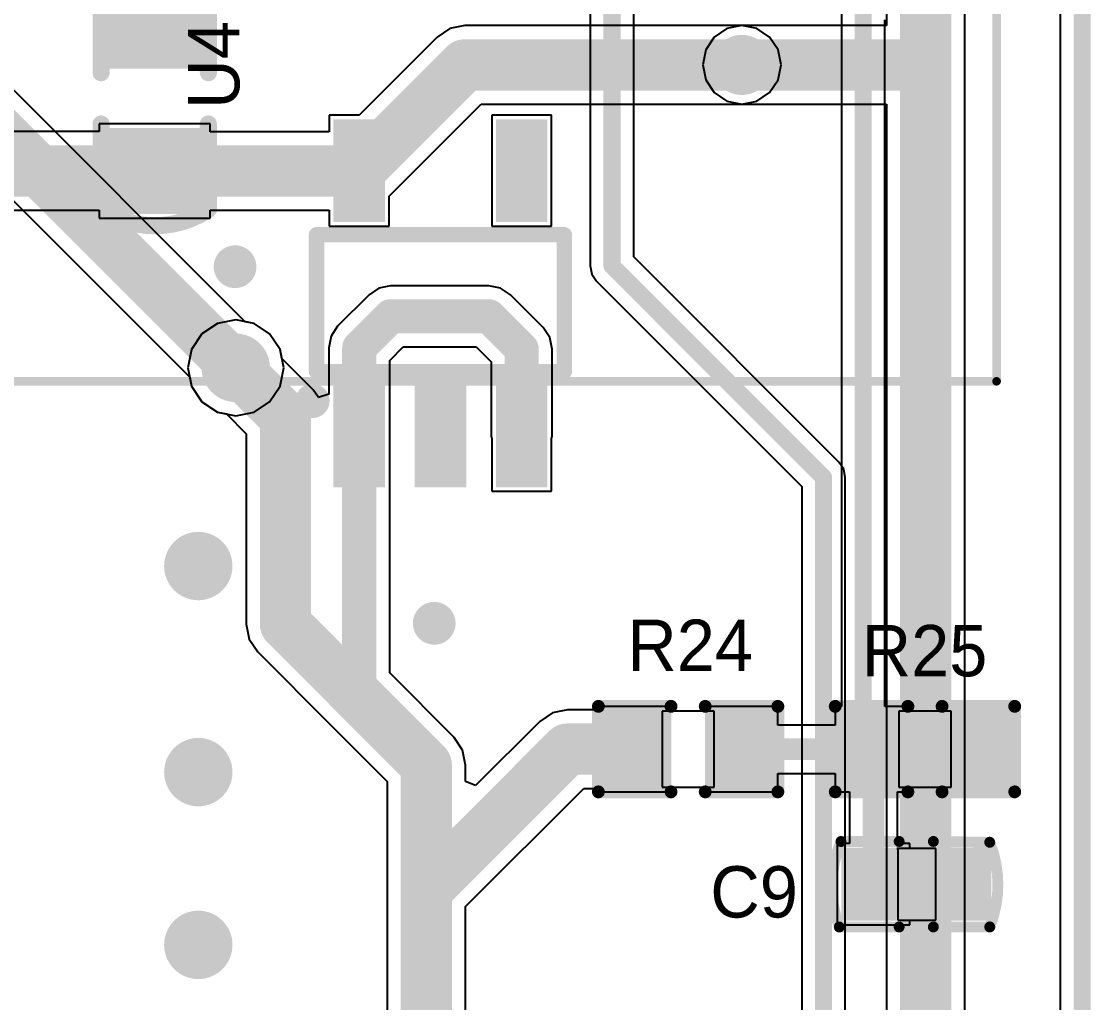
# Model space of a CAD drawing. Extents: x 10.58 to 11.54, y 9.91 to 15.27.
# Drawn here: x 10.9284 to 11.421, y 12.0208 to 12.4725 of the extents above; entities that cross this region are included whole.
import ezdxf

# ---------------------------------------------------------------- set-up
doc = ezdxf.new("R2010")
doc.units = 0
doc.layers.get('0').update_dxf_attribs({"linetype": 'CONTINUOUS'})
for name, color, linetype in [('BOTTOMLAYER', 5, 'CONTINUOUS'), ('BOTTOMSOLDER', 6, 'CONTINUOUS'), ('KEEPOUTLAYER', 6, 'CONTINUOUS'), ('MULTILAYER', 9, 'CONTINUOUS'), ('TOPLAYER', 1, 'CONTINUOUS'), ('TOPOVERLAY', 2, 'CONTINUOUS'), ('TOPPASTE', 8, 'CONTINUOUS'), ('TOPSOLDER', 216, 'CONTINUOUS'), ('VIAHOLELAYER', 16, 'CONTINUOUS')]:
    doc.layers.add(name, color=color, linetype=linetype)

# ---------------------------------------------------------------- blocks, each defined once
blk = doc.blocks.new('C_0603_19')
at = {"layer": 'TOPLAYER'}
for points in [[(-0.017717, -0.019685), (-0.017717, 0.019685), (-0.049213, -0.019685), (-0.049213, 0.019685)], [(0.049213, -0.019685), (0.049213, 0.019685), (0.017717, -0.019685), (0.017717, 0.019685)]]:
    blk.add_solid(points, dxfattribs=at)
at = {"layer": 'TOPOVERLAY', "const_width": 0.007874}
for points in [[(-0.051181, -0.024708, -0.302775), (-0.051181, 0.024708)], [(0.051181, 0.024708, -0.302775), (0.051181, -0.024708)]]:
    blk.add_lwpolyline(points, format="xyb", dxfattribs=at)
at = {"layer": 'TOPOVERLAY', "const_width": 0.003937}
for points in [[(-0.05315, 0.024708, 1), (-0.049213, 0.024708, 1)], [(-0.05315, 0.024708, 1), (-0.049213, 0.024708, 1)], [(-0.01378, 0.024708, 1), (-0.009843, 0.024708, 1)], [(0.009843, 0.024708, 1), (0.01378, 0.024708, 1)], [(0.049213, 0.024708, 1), (0.05315, 0.024708, 1)], [(0.049213, 0.024708, 1), (0.05315, 0.024708, 1)], [(-0.05315, -0.024708, 1), (-0.049213, -0.024708, 1)], [(-0.05315, -0.024708, 1), (-0.049213, -0.024708, 1)], [(-0.01378, -0.024708, 1), (-0.009843, -0.024708, 1)], [(0.009843, -0.024708, 1), (0.01378, -0.024708, 1)], [(0.049213, -0.024708, 1), (0.05315, -0.024708, 1)], [(0.049213, -0.024708, 1), (0.05315, -0.024708, 1)]]:
    blk.add_lwpolyline(points, format="xyb", close=True, dxfattribs=at)
at = {"layer": 'TOPOVERLAY', "const_width": 0.007874}
for points in [[(-0.011811, 0.024708), (-0.051181, 0.024708)], [(0.051181, 0.024708), (0.011811, 0.024708)], [(-0.011811, -0.024708), (-0.051181, -0.024708)], [(0.051181, -0.024708), (0.011811, -0.024708)]]:
    blk.add_lwpolyline(points, dxfattribs=at)
at = {"layer": 'TOPPASTE'}
for points in [[(-0.017717, -0.019685), (-0.017717, 0.019685), (-0.049213, -0.019685), (-0.049213, 0.019685)], [(0.049213, -0.019685), (0.049213, 0.019685), (0.017717, -0.019685), (0.017717, 0.019685)]]:
    blk.add_solid(points, dxfattribs=at)
at = {"layer": 'TOPSOLDER'}
for points in [[(-0.013717, -0.023685), (-0.013717, 0.023685), (-0.053213, -0.023685), (-0.053213, 0.023685)], [(0.053213, -0.023685), (0.053213, 0.023685), (0.013717, -0.023685), (0.013717, 0.023685)]]:
    blk.add_solid(points, dxfattribs=at)
blk = doc.blocks.new('C_0402_22')
at = {"layer": 'TOPLAYER'}
for p, q in [((0.008518, 0.0165), (-0.008982, 0.0165)), ((-0.008982, 0.0165), (-0.008982, -0.0165)), ((0.008518, -0.016), (0.008518, 0.0165)), ((-0.008982, -0.0165), (0.009018, -0.0165)), ((0.009018, -0.0165), (0.008518, -0.016))]:
    blk.add_line(p, q, dxfattribs=at)
for points in [[(-0.00884, -0.012795), (-0.00884, 0.012795), (-0.030494, -0.012795), (-0.030494, 0.012795)], [(0.03053, -0.012795), (0.03053, 0.012795), (0.008876, -0.012795), (0.008876, 0.012795)]]:
    blk.add_solid(points, dxfattribs=at)
at = {"layer": 'TOPOVERLAY', "const_width": 0.005}
for points in [[(-0.03382, -0.019341, -0.193022), (-0.033854, 0.01965)], [(0.035464, 0.019716, -0.191665), (0.034708, -0.019637)]]:
    blk.add_lwpolyline(points, format="xyb", dxfattribs=at)
at = {"layer": 'TOPOVERLAY', "const_width": 0.0025}
for points in [[(-0.035104, 0.01965, 1), (-0.032604, 0.01965, 1)], [(-0.03509, 0.019685, 1), (-0.03259, 0.019685, 1)], [(-0.009106, 0.019685, 1), (-0.006606, 0.019685, 1)], [(0.006642, 0.019685, 1), (0.009142, 0.019685, 1)], [(0.034214, 0.019716, 1), (0.036714, 0.019716, 1)], [(0.034225, 0.019685, 1), (0.036726, 0.019685, 1)], [(-0.03509, -0.019291, 1), (-0.03259, -0.019291, 1)], [(-0.03507, -0.019341, 1), (-0.03257, -0.019341, 1)], [(-0.009106, -0.019685, 1), (-0.006606, -0.019685, 1)], [(0.006642, -0.019685, 1), (0.009142, -0.019685, 1)], [(0.033438, -0.019685, 1), (0.035938, -0.019685, 1)], [(0.033458, -0.019637, 1), (0.035958, -0.019637, 1)]]:
    blk.add_lwpolyline(points, format="xyb", close=True, dxfattribs=at)
at = {"layer": 'TOPOVERLAY', "const_width": 0.005}
for points in [[(-0.007856, 0.019685), (-0.03384, 0.019685)], [(0.035476, 0.019685), (0.007892, 0.019685)], [(-0.007856, -0.019685), (-0.03384, -0.019291)], [(0.034688, -0.019685), (0.007892, -0.019685)]]:
    blk.add_lwpolyline(points, dxfattribs=at)
at = {"layer": 'TOPPASTE'}
for points in [[(-0.00884, -0.012795), (-0.00884, 0.012795), (-0.030494, -0.012795), (-0.030494, 0.012795)], [(0.03053, -0.012795), (0.03053, 0.012795), (0.008876, -0.012795), (0.008876, 0.012795)]]:
    blk.add_solid(points, dxfattribs=at)
at = {"layer": 'TOPSOLDER'}
for points in [[(-0.00484, -0.016795), (-0.00484, 0.016795), (-0.034494, -0.016795), (-0.034494, 0.016795)], [(0.03453, -0.016795), (0.03453, 0.016795), (0.004876, -0.016795), (0.004876, 0.016795)]]:
    blk.add_solid(points, dxfattribs=at)
blk = doc.blocks.new('R_0402_51')
at = {"layer": 'TOPLAYER'}
for p, q in [((0.017, 0.0175), (-0.007, 0.0175)), ((-0.007, 0.0175), (-0.007, -0.0175)), ((0.017, -0.0175), (0.017, 0.0175)), ((-0.007, -0.0175), (0.017, -0.0175))]:
    blk.add_line(p, q, dxfattribs=at)
for points in [[(-0.006811, -0.01378), (-0.006811, 0.01378), (-0.030433, -0.01378), (-0.030433, 0.01378)], [(0.040433, -0.01378), (0.040433, 0.01378), (0.016811, -0.01378), (0.016811, 0.01378)]]:
    blk.add_solid(points, dxfattribs=at)
at = {"layer": 'TOPOVERLAY', "const_width": 0.005906}
for points in [[(-0.036339, -0.019685), (-0.036339, 0.019685)], [(-0.036339, 0.019685), (-0.002874, 0.019685)], [(0.012874, 0.019685), (0.046339, 0.019685)], [(0.046339, -0.019685), (0.046339, 0.019685)], [(-0.036339, -0.019685), (-0.002874, -0.019685)], [(0.012874, -0.019685), (0.046339, -0.019685)]]:
    blk.add_lwpolyline(points, dxfattribs=at)
at = {"layer": 'TOPOVERLAY', "const_width": 0.002953}
for points in [[(-0.037815, 0.019685, 1), (-0.034862, 0.019685, 1)], [(-0.037815, 0.019685, 1), (-0.034862, 0.019685, 1)], [(-0.00435, 0.019685, 1), (-0.001398, 0.019685, 1)], [(0.011398, 0.019685, 1), (0.01435, 0.019685, 1)], [(0.044862, 0.019685, 1), (0.047815, 0.019685, 1)], [(0.044862, 0.019685, 1), (0.047815, 0.019685, 1)], [(-0.037815, -0.019685, 1), (-0.034862, -0.019685, 1)], [(-0.037815, -0.019685, 1), (-0.034862, -0.019685, 1)], [(-0.00435, -0.019685, 1), (-0.001398, -0.019685, 1)], [(0.011398, -0.019685, 1), (0.01435, -0.019685, 1)], [(0.044862, -0.019685, 1), (0.047815, -0.019685, 1)], [(0.044862, -0.019685, 1), (0.047815, -0.019685, 1)]]:
    blk.add_lwpolyline(points, format="xyb", close=True, dxfattribs=at)
at = {"layer": 'TOPPASTE'}
for points in [[(-0.006811, -0.01378), (-0.006811, 0.01378), (-0.030433, -0.01378), (-0.030433, 0.01378)], [(0.040433, -0.01378), (0.040433, 0.01378), (0.016811, -0.01378), (0.016811, 0.01378)]]:
    blk.add_solid(points, dxfattribs=at)
at = {"layer": 'TOPSOLDER'}
for points in [[(-0.002811, -0.01778), (-0.002811, 0.01778), (-0.034433, -0.01778), (-0.034433, 0.01778)], [(0.044433, -0.01778), (0.044433, 0.01778), (0.012811, -0.01778), (0.012811, 0.01778)]]:
    blk.add_solid(points, dxfattribs=at)
blk = doc.blocks.new('R_0402_52')
at = {"layer": 'TOPLAYER'}
for p, q in [((0.017, 0.0175), (-0.007, 0.0175)), ((-0.007, 0.0175), (-0.007, -0.0175)), ((0.017, -0.0175), (0.017, 0.0175)), ((-0.007, -0.0175), (0.017, -0.0175))]:
    blk.add_line(p, q, dxfattribs=at)
for points in [[(-0.006811, -0.01378), (-0.006811, 0.01378), (-0.030433, -0.01378), (-0.030433, 0.01378)], [(0.040433, -0.01378), (0.040433, 0.01378), (0.016811, -0.01378), (0.016811, 0.01378)]]:
    blk.add_solid(points, dxfattribs=at)
at = {"layer": 'TOPOVERLAY', "const_width": 0.005906}
for points in [[(-0.036339, -0.019685), (-0.036339, 0.019685)], [(-0.036339, 0.019685), (-0.002874, 0.019685)], [(0.012874, 0.019685), (0.046339, 0.019685)], [(0.046339, -0.019685), (0.046339, 0.019685)], [(-0.036339, -0.019685), (-0.002874, -0.019685)], [(0.012874, -0.019685), (0.046339, -0.019685)]]:
    blk.add_lwpolyline(points, dxfattribs=at)
at = {"layer": 'TOPOVERLAY', "const_width": 0.002953}
for points in [[(-0.037815, 0.019685, 1), (-0.034862, 0.019685, 1)], [(-0.037815, 0.019685, 1), (-0.034862, 0.019685, 1)], [(-0.00435, 0.019685, 1), (-0.001398, 0.019685, 1)], [(0.011398, 0.019685, 1), (0.01435, 0.019685, 1)], [(0.044862, 0.019685, 1), (0.047815, 0.019685, 1)], [(0.044862, 0.019685, 1), (0.047815, 0.019685, 1)], [(-0.037815, -0.019685, 1), (-0.034862, -0.019685, 1)], [(-0.037815, -0.019685, 1), (-0.034862, -0.019685, 1)], [(-0.00435, -0.019685, 1), (-0.001398, -0.019685, 1)], [(0.011398, -0.019685, 1), (0.01435, -0.019685, 1)], [(0.044862, -0.019685, 1), (0.047815, -0.019685, 1)], [(0.044862, -0.019685, 1), (0.047815, -0.019685, 1)]]:
    blk.add_lwpolyline(points, format="xyb", close=True, dxfattribs=at)
at = {"layer": 'TOPPASTE'}
for points in [[(-0.006811, -0.01378), (-0.006811, 0.01378), (-0.030433, -0.01378), (-0.030433, 0.01378)], [(0.040433, -0.01378), (0.040433, 0.01378), (0.016811, -0.01378), (0.016811, 0.01378)]]:
    blk.add_solid(points, dxfattribs=at)
at = {"layer": 'TOPSOLDER'}
for points in [[(-0.002811, -0.01778), (-0.002811, 0.01778), (-0.034433, -0.01778), (-0.034433, 0.01778)], [(0.044433, -0.01778), (0.044433, 0.01778), (0.012811, -0.01778), (0.012811, 0.01778)]]:
    blk.add_solid(points, dxfattribs=at)
blk = doc.blocks.new('SOT_23_5_60')
at = {"layer": 'TOPLAYER'}
for points in [[(-0.045276, 0.080709), (-0.045276, 0.041339), (-0.029528, 0.080709), (-0.029528, 0.041339)], [(0.029528, 0.080709), (0.029528, 0.041339), (0.045276, 0.080709), (0.045276, 0.041339)], [(-0.045276, -0.041339), (-0.045276, -0.080709), (-0.029528, -0.041339), (-0.029528, -0.080709)], [(-0.007874, -0.041339), (-0.007874, -0.080709), (0.007874, -0.041339), (0.007874, -0.080709)], [(0.029528, -0.041339), (0.029528, -0.080709), (0.045276, -0.041339), (0.045276, -0.080709)]]:
    blk.add_solid(points, dxfattribs=at)
at = {"layer": 'TOPOVERLAY', "const_width": 0.007087}
for points in [[(-0.057087, -0.031496), (-0.057087, 0.031496)], [(-0.057087, 0.031496), (0.057087, 0.031496)], [(0.057087, -0.031496), (0.057087, 0.031496)], [(-0.057087, -0.031496), (0.057087, -0.031496)]]:
    blk.add_lwpolyline(points, dxfattribs=at)
at = {"layer": 'TOPOVERLAY'}
for points, const_width in [([(-0.058858, 0.031496, 1), (-0.055315, 0.031496, 1)], 0.003543), ([(-0.058858, 0.031496, 1), (-0.055315, 0.031496, 1)], 0.003543), ([(0.055315, 0.031496, 1), (0.058858, 0.031496, 1)], 0.003543), ([(0.055315, 0.031496, 1), (0.058858, 0.031496, 1)], 0.003543), ([(-0.058858, -0.031496, 1), (-0.055315, -0.031496, 1)], 0.003543), ([(-0.058858, -0.031496, 1), (-0.055315, -0.031496, 1)], 0.003543), ([(0.055315, -0.031496, 1), (0.058858, -0.031496, 1)], 0.003543), ([(0.055315, -0.031496, 1), (0.058858, -0.031496, 1)], 0.003543), ([(-0.055, -0.045, 1), (-0.062874, -0.045, 1)], 0.007874), ([(-0.064842, -0.045, 1), (-0.060906, -0.045, 1)], 0.003937), ([(-0.056968, -0.045, 1), (-0.053032, -0.045, 1)], 0.003937)]:
    blk.add_lwpolyline(points, format="xyb", close=True, dxfattribs=dict(at, const_width=const_width))
at = {"layer": 'TOPPASTE'}
for points in [[(-0.045276, 0.080709), (-0.045276, 0.041339), (-0.029528, 0.080709), (-0.029528, 0.041339)], [(0.029528, 0.080709), (0.029528, 0.041339), (0.045276, 0.080709), (0.045276, 0.041339)], [(-0.045276, -0.041339), (-0.045276, -0.080709), (-0.029528, -0.041339), (-0.029528, -0.080709)], [(-0.007874, -0.041339), (-0.007874, -0.080709), (0.007874, -0.041339), (0.007874, -0.080709)], [(0.029528, -0.041339), (0.029528, -0.080709), (0.045276, -0.041339), (0.045276, -0.080709)]]:
    blk.add_solid(points, dxfattribs=at)
at = {"layer": 'TOPSOLDER'}
for points in [[(-0.049276, 0.084709), (-0.049276, 0.037339), (-0.025528, 0.084709), (-0.025528, 0.037339)], [(0.025528, 0.084709), (0.025528, 0.037339), (0.049276, 0.084709), (0.049276, 0.037339)], [(-0.049276, -0.037339), (-0.049276, -0.084709), (-0.025528, -0.037339), (-0.025528, -0.084709)], [(-0.011874, -0.037339), (-0.011874, -0.084709), (0.011874, -0.037339), (0.011874, -0.084709)], [(0.025528, -0.037339), (0.025528, -0.084709), (0.049276, -0.037339), (0.049276, -0.084709)]]:
    blk.add_solid(points, dxfattribs=at)

msp = doc.modelspace()

# ---------------------------------------------------------------- linework, layer by layer
at = {"layer": 'BOTTOMLAYER'}
for p, q in [((11.326909, 12.893566), (11.326909, 12.470558)), ((11.363037, 12.452494), (11.363037, 12.893566)), ((11.406985, 12.641469), (11.406985, 10.706622)), ((11.190449, 12.504433), (11.190449, 12.359975)), ((11.21052, 12.364131), (11.21052, 12.504433)), ((11.253415, 12.469183), (11.247554, 12.465267)), ((11.260327, 12.470558), (11.253415, 12.469183)), ((11.326909, 12.470558), (11.260327, 12.470558)), ((11.247554, 12.465267), (11.243639, 12.459407)), ((11.031511, 12.334266), (10.906344, 12.459433)), ((11.243639, 12.459407), (11.242264, 12.452494)), ((11.242264, 12.452494), (11.243639, 12.445582)), ((11.363037, 11.832416), (11.363037, 12.452494)), ((11.243639, 12.445582), (11.247554, 12.439721)), ((10.875507, 12.439178), (11.005965, 12.30872)), ((11.247554, 12.439721), (11.253415, 12.435806)), ((11.253415, 12.435806), (11.260327, 12.434431)), ((11.260327, 12.434431), (11.326909, 12.434431)), ((11.326909, 12.434431), (11.326909, 11.832416)), ((11.305033, 12.269619), (11.21052, 12.364131)), ((11.190449, 12.359975), (11.190449, 12.359975)), ((11.190449, 12.359975), (11.190449, 12.359975)), ((11.190449, 12.359975), (11.191213, 12.356134)), ((11.191213, 12.356134), (11.193389, 12.352879)), ((11.193389, 12.352879), (11.287902, 12.258366)), ((11.03563, 12.333447), (11.031511, 12.334266)), ((11.042793, 12.328661), (11.03563, 12.333447)), ((11.047579, 12.321498), (11.042793, 12.328661)), ((11.049259, 12.313049), (11.047579, 12.321498)), ((11.005965, 12.30872), (11.006785, 12.304601)), ((11.047579, 12.304601), (11.049259, 12.313049)), ((11.006785, 12.304601), (11.01157, 12.297438)), ((11.042793, 12.297438), (11.047579, 12.304601)), ((11.01157, 12.297438), (11.018733, 12.292652)), ((11.03563, 12.292652), (11.042793, 12.297438)), ((11.018733, 12.292652), (11.027182, 12.290972)), ((11.027182, 12.290972), (11.03563, 12.292652)), ((11.306486, 12.267443), (11.305033, 12.269619)), ((11.307208, 12.266363), (11.306486, 12.267443)), ((11.307972, 12.262523), (11.307208, 12.266363)), ((11.307972, 11.970055), (11.307972, 12.262523)), ((11.287902, 12.258366), (11.287902, 11.970055))]:
    msp.add_line(p, q, dxfattribs=at)
for points, const_width in [([(11.344973, 12.452494), (11.344973, 12.905507)], 0.023622), ([(11.200485, 12.359975), (11.200485, 12.516668)], 0.007874), ([(10.88828, 12.451951), (11.027182, 12.313049)], 0.023622), ([(11.260327, 12.452494), (11.344973, 12.452494)], 0.023622), ([(11.344973, 11.832416), (11.344973, 12.452494)], 0.023622), ([(11.200485, 12.359975), (11.297937, 12.262523)], 0.007874), ([(11.297937, 11.95782), (11.297937, 12.262523)], 0.007874)]:
    msp.add_lwpolyline(points, dxfattribs=dict(at, const_width=const_width))
for points, const_width in [([(11.254422, 12.452494, 1), (11.266233, 12.452494, 1)], 0.011811), ([(11.255406, 12.452494, 1), (11.265249, 12.452494, 1)], 0.009843), ([(11.339068, 12.452494, 1), (11.350879, 12.452494, 1)], 0.011811), ([(11.339068, 12.452494, 1), (11.350879, 12.452494, 1)], 0.011811), ([(11.339068, 12.452494, 1), (11.350879, 12.452494, 1)], 0.011811), ([(11.021942, 12.359581, 1), (11.031784, 12.359581, 1)], 0.009843), ([(11.198516, 12.359975, 1), (11.202453, 12.359975, 1)], 0.003937), ([(11.198516, 12.359975, 1), (11.202453, 12.359975, 1)], 0.003937), ([(11.019308, 12.313049, 1), (11.035056, 12.313049, 1)], 0.015748), ([(11.021276, 12.313049, 1), (11.033087, 12.313049, 1)], 0.011811), ([(11.295968, 12.262523, 1), (11.299905, 12.262523, 1)], 0.003937), ([(11.295968, 12.262523, 1), (11.299905, 12.262523, 1)], 0.003937), ([(11.00206, 12.221786, 1), (11.017808, 12.221786, 1)], 0.015748), ([(11.113674, 12.195408, 1), (11.123516, 12.195408, 1)], 0.009843), ([(11.00206, 12.126904, 1), (11.017808, 12.126904, 1)], 0.015748), ([(11.00206, 12.047376, 1), (11.017808, 12.047376, 1)], 0.015748)]:
    msp.add_lwpolyline(points, format="xyb", close=True, dxfattribs=dict(at, const_width=const_width))
at = {"layer": 'BOTTOMSOLDER', "const_width": 0.013843}
msp.add_lwpolyline([(11.253406, 12.452494, 1), (11.267249, 12.452494, 1)], format="xyb", close=True, dxfattribs=at)
at = {"layer": 'KEEPOUTLAYER', "const_width": 0.007874}
msp.add_lwpolyline([(11.417021, 10.696586), (11.417021, 12.641469)], dxfattribs=at)
at = {"layer": 'MULTILAYER'}
for points, const_width in [([(11.255406, 12.452494, 1), (11.265249, 12.452494, 1)], 0.009843), ([(11.021942, 12.359581, 1), (11.031784, 12.359581, 1)], 0.009843), ([(11.019308, 12.313049, 1), (11.035056, 12.313049, 1)], 0.015748), ([(11.00206, 12.221786, 1), (11.017808, 12.221786, 1)], 0.015748), ([(11.113674, 12.195408, 1), (11.123516, 12.195408, 1)], 0.009843), ([(11.00206, 12.126904, 1), (11.017808, 12.126904, 1)], 0.015748), ([(11.00206, 12.047376, 1), (11.017808, 12.047376, 1)], 0.015748)]:
    msp.add_lwpolyline(points, format="xyb", close=True, dxfattribs=dict(at, const_width=const_width))
at = {"layer": 'TOPLAYER'}
for p, q in [((11.406985, 12.641469), (11.406985, 10.706622)), ((11.306169, 12.477471), (11.306169, 12.157186)), ((11.32624, 12.157186), (11.32624, 12.473314)), ((11.125815, 12.469183), (11.119954, 12.465267)), ((11.132727, 12.470558), (11.125815, 12.469183)), ((11.260327, 12.470558), (11.132727, 12.470558)), ((11.26724, 12.469183), (11.260327, 12.470558)), ((11.2731, 12.465267), (11.26724, 12.469183)), ((11.119954, 12.465267), (11.084102, 12.429415)), ((11.277016, 12.459407), (11.2731, 12.465267)), ((11.278391, 12.452494), (11.277016, 12.459407)), ((11.277016, 12.445582), (11.278391, 12.452494)), ((11.2731, 12.439721), (11.277016, 12.445582)), ((11.26724, 12.435806), (11.2731, 12.439721)), ((11.097837, 12.392058), (11.140209, 12.434431)), ((11.140209, 12.434431), (11.260327, 12.434431)), ((11.260327, 12.434431), (11.26724, 12.435806)), ((11.084102, 12.429415), (11.070278, 12.429415)), ((11.070278, 12.429415), (11.070278, 12.4217)), ((11.17264, 12.429415), (11.145081, 12.429415)), ((11.145081, 12.429415), (11.145081, 12.378234)), ((11.17264, 12.378234), (11.17264, 12.429415)), ((10.964268, 12.421761), (10.898159, 12.421761)), ((11.015449, 12.425289), (10.964268, 12.425289)), ((10.964268, 12.425289), (10.964268, 12.421761)), ((11.015449, 12.4217), (11.015449, 12.425289)), ((11.070278, 12.4217), (11.015449, 12.4217)), ((11.097837, 12.378234), (11.097837, 12.392058)), ((10.881659, 12.385634), (10.964268, 12.385634)), ((10.964268, 12.385634), (10.964268, 12.381982)), ((11.015449, 12.381982), (11.015449, 12.385572)), ((11.015449, 12.385572), (11.070278, 12.385572)), ((11.070278, 12.385572), (11.070278, 12.378234)), ((10.964268, 12.381982), (11.015449, 12.381982)), ((11.070278, 12.378234), (11.097837, 12.378234)), ((11.145081, 12.378234), (11.17264, 12.378234)), ((11.09314, 12.349726), (11.088582, 12.346681)), ((11.098516, 12.350796), (11.09314, 12.349726)), ((11.143792, 12.350796), (11.098516, 12.350796)), ((11.149168, 12.349726), (11.143792, 12.350796)), ((11.153726, 12.346681), (11.149168, 12.349726)), ((11.088582, 12.346681), (11.074123, 12.332222)), ((11.168795, 12.331612), (11.153726, 12.346681)), ((11.018733, 12.333447), (11.01157, 12.328661)), ((11.027182, 12.335127), (11.018733, 12.333447)), ((11.03563, 12.333447), (11.027182, 12.335127)), ((11.042793, 12.328661), (11.03563, 12.333447)), ((11.01157, 12.328661), (11.006785, 12.321498)), ((11.047579, 12.321498), (11.042793, 12.328661)), ((11.074123, 12.332222), (11.071077, 12.327664)), ((11.17184, 12.327054), (11.168795, 12.331612)), ((11.071077, 12.327664), (11.070008, 12.322287)), ((11.17291, 12.321678), (11.17184, 12.327054)), ((11.006785, 12.321498), (11.005104, 12.313049)), ((11.048398, 12.317379), (11.047579, 12.321498)), ((11.070008, 12.322287), (11.070008, 12.300834)), ((11.098107, 12.316468), (11.104336, 12.322697)), ((11.104336, 12.322697), (11.137972, 12.322697)), ((11.137972, 12.322697), (11.144811, 12.315858)), ((11.17291, 12.281777), (11.17291, 12.321678)), ((11.062864, 12.302913), (11.048398, 12.317379)), ((11.098107, 12.281777), (11.098107, 12.316468)), ((11.144811, 12.315858), (11.144811, 12.281777)), ((11.005104, 12.313049), (11.006785, 12.304601)), ((11.006785, 12.304601), (11.01157, 12.297438)), ((11.065223, 12.299382), (11.062864, 12.302913)), ((11.070008, 12.300834), (11.065223, 12.299382)), ((11.01157, 12.297438), (11.018733, 12.292652)), ((11.018733, 12.292652), (11.022852, 12.291833)), ((11.022852, 12.291833), (11.032027, 12.282658)), ((11.032027, 12.282658), (11.032027, 12.195014)), ((11.098107, 12.172544), (11.098107, 12.281777)), ((11.144811, 12.281777), (11.145081, 12.28042)), ((11.145081, 12.28042), (11.145081, 12.256187)), ((11.17264, 12.28042), (11.17291, 12.281777)), ((11.17264, 12.256187), (11.17264, 12.28042)), ((11.145081, 12.256187), (11.17264, 12.256187)), ((11.032027, 12.195014), (11.032027, 12.195014)), ((11.032027, 12.195014), (11.032027, 12.195014)), ((11.032027, 12.195014), (11.033402, 12.188101)), ((11.033402, 12.188101), (11.037318, 12.182241)), ((11.037318, 12.182241), (11.071284, 12.148275)), ((11.127732, 12.142919), (11.098107, 12.172544)), ((11.179979, 12.155564), (11.173067, 12.154189)), ((11.19422, 12.155564), (11.179979, 12.155564)), ((11.229653, 12.157186), (11.19422, 12.157186)), ((11.19422, 12.157186), (11.19422, 12.155564)), ((11.229653, 12.155001), (11.229653, 12.157186)), ((11.276897, 12.157186), (11.241464, 12.157186)), ((11.241464, 12.157186), (11.241464, 12.155001)), ((11.276897, 12.148539), (11.276897, 12.157186)), ((11.306169, 12.157186), (11.30332, 12.157186)), ((11.30332, 12.157186), (11.30332, 12.148539)), ((11.338753, 12.157186), (11.32624, 12.157186)), ((11.338753, 12.155001), (11.338753, 12.157186)), ((11.173067, 12.154189), (11.167206, 12.150274)), ((11.241464, 12.155001), (11.229653, 12.155001)), ((11.356659, 12.155001), (11.338753, 12.155001)), ((11.356659, 12.120001), (11.356659, 12.155001)), ((11.071284, 12.148275), (11.071284, 12.148275)), ((11.071284, 12.148275), (11.071284, 12.148275)), ((11.071284, 12.148275), (11.096895, 12.122664)), ((11.167206, 12.150274), (11.137642, 12.120709)), ((11.30332, 12.148539), (11.276897, 12.148539)), ((11.131647, 12.137059), (11.127732, 12.142919)), ((11.133022, 12.130146), (11.131647, 12.137059)), ((11.133022, 12.122623), (11.133022, 12.130146)), ((11.276897, 12.117816), (11.276897, 12.1263)), ((11.276897, 12.1263), (11.30332, 12.1263)), ((11.30332, 12.1263), (11.30332, 12.117816)), ((11.096895, 12.122664), (11.096895, 12.07248)), ((11.137642, 12.120709), (11.133022, 12.122623)), ((11.133022, 12.064998), (11.187461, 12.119437)), ((11.187461, 12.119437), (11.19422, 12.119437)), ((11.19422, 12.119437), (11.19422, 12.117816)), ((11.19422, 12.117816), (11.229653, 12.117816)), ((11.229653, 12.117816), (11.229653, 12.120001)), ((11.229653, 12.120001), (11.241464, 12.120001)), ((11.241464, 12.120001), (11.241464, 12.117816)), ((11.241464, 12.117816), (11.276897, 12.117816)), ((11.30332, 12.117816), (11.309837, 12.117816)), ((11.309837, 12.117816), (11.309837, 12.094001)), ((11.332075, 12.094001), (11.332075, 12.117816)), ((11.332075, 12.117816), (11.338753, 12.117816)), ((11.338753, 12.117816), (11.338753, 12.120001)), ((11.338753, 12.120001), (11.356659, 12.120001)), ((11.309837, 12.094001), (11.304224, 12.094001)), ((11.304224, 12.094001), (11.304224, 12.0566)), ((11.337688, 12.094001), (11.332075, 12.094001)), ((11.337688, 12.091801), (11.337688, 12.094001)), ((11.349641, 12.091801), (11.337688, 12.091801)), ((11.349641, 12.058801), (11.349641, 12.091801)), ((11.096895, 12.07248), (11.096895, 12.07248)), ((11.096895, 12.07248), (11.096895, 12.07248)), ((11.096895, 12.07248), (11.096895, 11.905306)), ((11.133022, 11.905306), (11.133022, 12.064998)), ((11.337688, 12.0566), (11.337688, 12.058801)), ((11.337688, 12.058801), (11.349641, 12.058801)), ((11.304224, 12.0566), (11.337688, 12.0566))]:
    msp.add_line(p, q, dxfattribs=at)
for points, const_width in [([(11.316204, 12.142333), (11.316204, 12.477471)], 0.007874), ([(11.084057, 12.403824), (11.132727, 12.452494)], 0.023622), ([(11.132727, 12.452494), (11.260327, 12.452494)], 0.023622), ([(10.881659, 12.403698), (10.989797, 12.403698)], 0.023622), ([(10.989797, 12.403698), (10.989859, 12.403636)], 0.023622), ([(10.989859, 12.403636), (11.083869, 12.403636)], 0.023622), ([(11.083869, 12.403636), (11.084057, 12.403824)], 0.023622), ([(11.084057, 12.322287), (11.098516, 12.336746)], 0.015748), ([(11.098516, 12.336746), (11.143792, 12.336746)], 0.015748), ([(11.143792, 12.336746), (11.15886, 12.321678)], 0.015748), ([(11.084057, 12.281777), (11.084057, 12.322287)], 0.015748), ([(11.15886, 12.281777), (11.15886, 12.321678)], 0.015748), ([(11.027182, 12.313049), (11.050091, 12.29014)], 0.023622), ([(11.050091, 12.195014), (11.050091, 12.29014)], 0.023622), ([(11.084057, 12.161048), (11.084057, 12.281777)], 0.015748), ([(11.050091, 12.195014), (11.084057, 12.161048)], 0.023622), ([(11.084057, 12.161048), (11.114959, 12.130146)], 0.023622), ([(11.114959, 12.07248), (11.179979, 12.137501)], 0.023622), ([(11.179979, 12.137501), (11.211937, 12.137501)], 0.023622), ([(11.316204, 12.142333), (11.321037, 12.137501)], 0.007874), ([(11.114959, 12.07248), (11.114959, 12.130146)], 0.023622), ([(11.259262, 12.13742), (11.320956, 12.13742)], 0.01), ([(11.320956, 12.075301), (11.320956, 12.13742)], 0.01), ([(11.114959, 11.849401), (11.114959, 12.07248)], 0.023622)]:
    msp.add_lwpolyline(points, dxfattribs=dict(at, const_width=const_width))
for points, const_width in [([(11.126822, 12.452494, 1), (11.138633, 12.452494, 1)], 0.011811), ([(11.126822, 12.452494, 1), (11.138633, 12.452494, 1)], 0.011811), ([(11.254422, 12.452494, 1), (11.266233, 12.452494, 1)], 0.011811), ([(11.255406, 12.452494, 1), (11.265249, 12.452494, 1)], 0.009843), ([(10.983892, 12.403698, 1), (10.995703, 12.403698, 1)], 0.011811), ([(10.983892, 12.403698, 1), (10.995703, 12.403698, 1)], 0.011811), ([(10.983953, 12.403636, 1), (10.995764, 12.403636, 1)], 0.011811), ([(10.983953, 12.403636, 1), (10.995764, 12.403636, 1)], 0.011811), ([(11.077963, 12.403636, 1), (11.089774, 12.403636, 1)], 0.011811), ([(11.077963, 12.403636, 1), (11.089774, 12.403636, 1)], 0.011811), ([(11.078152, 12.403824, 1), (11.089963, 12.403824, 1)], 0.011811), ([(11.078152, 12.403824, 1), (11.089963, 12.403824, 1)], 0.011811), ([(11.021942, 12.359581, 1), (11.031784, 12.359581, 1)], 0.009843), ([(11.094579, 12.336746, 1), (11.102453, 12.336746, 1)], 0.007874), ([(11.094579, 12.336746, 1), (11.102453, 12.336746, 1)], 0.007874), ([(11.139855, 12.336746, 1), (11.147729, 12.336746, 1)], 0.007874), ([(11.139855, 12.336746, 1), (11.147729, 12.336746, 1)], 0.007874), ([(11.019308, 12.313049, 1), (11.035056, 12.313049, 1)], 0.015748), ([(11.08012, 12.322287, 1), (11.087994, 12.322287, 1)], 0.007874), ([(11.08012, 12.322287, 1), (11.087994, 12.322287, 1)], 0.007874), ([(11.154923, 12.321678, 1), (11.162797, 12.321678, 1)], 0.007874), ([(11.154923, 12.321678, 1), (11.162797, 12.321678, 1)], 0.007874), ([(11.021276, 12.313049, 1), (11.033087, 12.313049, 1)], 0.011811), ([(11.044186, 12.29014, 1), (11.055997, 12.29014, 1)], 0.011811), ([(11.044186, 12.29014, 1), (11.055997, 12.29014, 1)], 0.011811), ([(11.08012, 12.281777, 1), (11.087994, 12.281777, 1)], 0.007874), ([(11.08012, 12.281777, 1), (11.087994, 12.281777, 1)], 0.007874), ([(11.154923, 12.281777, 1), (11.162797, 12.281777, 1)], 0.007874), ([(11.00206, 12.221786, 1), (11.017808, 12.221786, 1)], 0.015748), ([(11.044186, 12.195014, 1), (11.055997, 12.195014, 1)], 0.011811), ([(11.044186, 12.195014, 1), (11.055997, 12.195014, 1)], 0.011811), ([(11.113674, 12.195408, 1), (11.123516, 12.195408, 1)], 0.009843), ([(11.078152, 12.161048, 1), (11.089963, 12.161048, 1)], 0.011811), ([(11.078152, 12.161048, 1), (11.089963, 12.161048, 1)], 0.011811), ([(11.08012, 12.161048, 1), (11.087994, 12.161048, 1)], 0.007874), ([(11.174074, 12.137501, 1), (11.185885, 12.137501, 1)], 0.011811), ([(11.174074, 12.137501, 1), (11.185885, 12.137501, 1)], 0.011811), ([(11.206031, 12.137501, 1), (11.217842, 12.137501, 1)], 0.011811), ([(11.314236, 12.142333, 1), (11.318173, 12.142333, 1)], 0.003937), ([(11.314236, 12.142333, 1), (11.318173, 12.142333, 1)], 0.003937), ([(11.00206, 12.126904, 1), (11.017808, 12.126904, 1)], 0.015748), ([(11.109053, 12.130146, 1), (11.120864, 12.130146, 1)], 0.011811), ([(11.109053, 12.130146, 1), (11.120864, 12.130146, 1)], 0.011811), ([(11.256762, 12.13742, 1), (11.261762, 12.13742, 1)], 0.005), ([(11.318456, 12.13742, 1), (11.323456, 12.13742, 1)], 0.005), ([(11.318456, 12.13742, 1), (11.323456, 12.13742, 1)], 0.005), ([(11.319068, 12.137501, 1), (11.323005, 12.137501, 1)], 0.003937), ([(11.109053, 12.07248, 1), (11.120864, 12.07248, 1)], 0.011811), ([(11.109053, 12.07248, 1), (11.120864, 12.07248, 1)], 0.011811), ([(11.109053, 12.07248, 1), (11.120864, 12.07248, 1)], 0.011811), ([(11.318456, 12.075301, 1), (11.323456, 12.075301, 1)], 0.005), ([(11.00206, 12.047376, 1), (11.017808, 12.047376, 1)], 0.015748)]:
    msp.add_lwpolyline(points, format="xyb", close=True, dxfattribs=dict(at, const_width=const_width))
at = {"layer": 'TOPOVERLAY', "const_width": 0.003937}
for points in [[(11.37765, 12.306825), (11.37765, 13.448557)], [(10.865839, 12.306825), (11.37765, 12.306825)]]:
    msp.add_lwpolyline(points, dxfattribs=at)
at = {"layer": 'TOPOVERLAY', "const_width": 0.001969}
msp.add_lwpolyline([(11.376666, 12.306825, 1), (11.378634, 12.306825, 1)], format="xyb", close=True, dxfattribs=at)
msp.add_lwpolyline([(11.376666, 12.306825, 1), (11.378634, 12.306825, 1)], format="xyb", close=True, dxfattribs=at)
at = {"layer": 'TOPSOLDER', "const_width": 0.013843}
msp.add_lwpolyline([(11.253406, 12.452494, 1), (11.267249, 12.452494, 1)], format="xyb", close=True, dxfattribs=at)
at = {"layer": 'VIAHOLELAYER'}
for points, const_width in [([(11.257375, 12.452494, 1), (11.26328, 12.452494, 1)], 0.005906), ([(11.02391, 12.359581, 1), (11.029815, 12.359581, 1)], 0.005906), ([(11.021276, 12.313049, 1), (11.033087, 12.313049, 1)], 0.011811), ([(11.004028, 12.221786, 1), (11.015839, 12.221786, 1)], 0.011811), ([(11.115642, 12.195408, 1), (11.121548, 12.195408, 1)], 0.005906), ([(11.004028, 12.126904, 1), (11.015839, 12.126904, 1)], 0.011811), ([(11.004028, 12.047376, 1), (11.015839, 12.047376, 1)], 0.011811)]:
    msp.add_lwpolyline(points, format="xyb", close=True, dxfattribs=dict(at, const_width=const_width))

# ---------------------------------------------------------------- block references
for name, p, rotation in [('C_0603_19', (10.989859, 12.437101), 270), ('SOT_23_5_60', (11.121459, 12.342801), 360), ('R_0402_51', (11.230559, 12.137501), 360), ('R_0402_52', (11.339659, 12.137501), 360), ('C_0402_22', (11.340659, 12.075301), 180)]:
    msp.add_blockref(name, p, dxfattribs=dict(rotation=rotation))

# ---------------------------------------------------------------- texts
at = {"layer": 'TOPOVERLAY'}
for s, rotation, p in [('U4', 90, (11.028864, 12.432279)), ('R24', 360, (11.207506, 12.173486)), ('C9', 360, (11.24576, 12.059975))]:
    msp.add_text(s, height=0.023622, rotation=rotation, dxfattribs=at).set_placement(p)
msp.add_text('R25', height=0.023622, dxfattribs=at).set_placement((11.315461, 12.17103))

doc.saveas('drawing.dxf')
